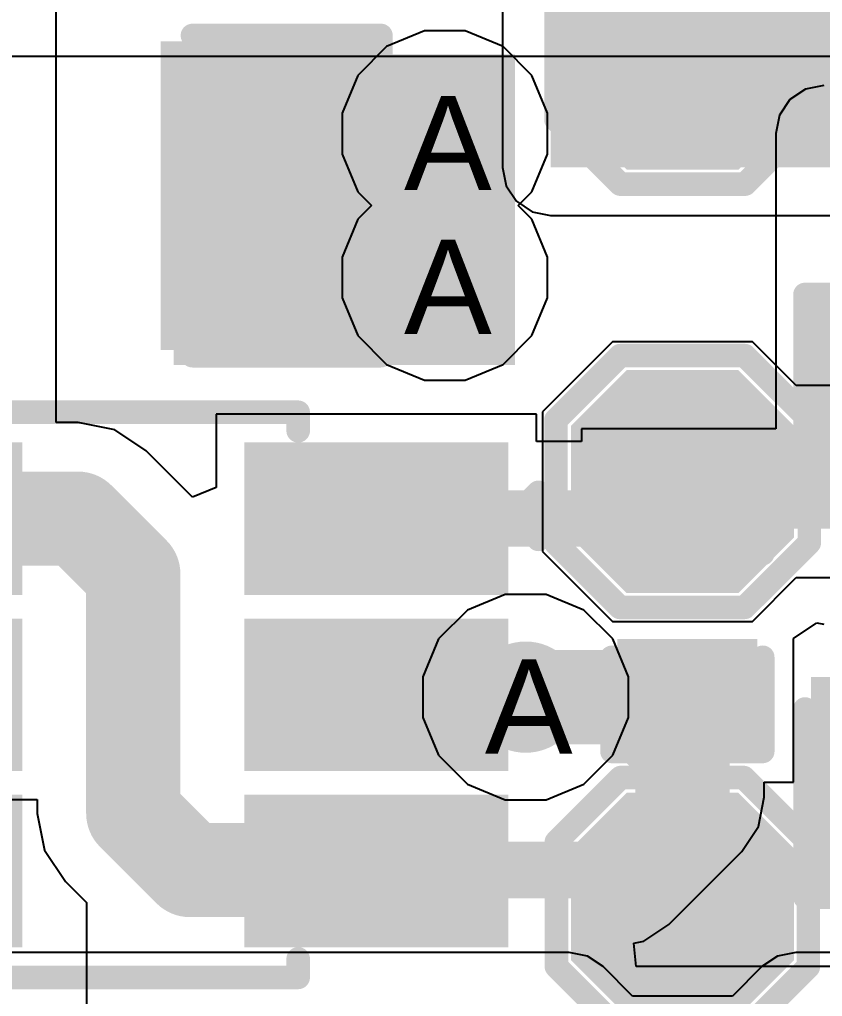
# Model space of a CAD drawing. Header units: inches. Extents: x 0 to 5271, y 0 to 5417.
# Drawn here: x 11.54 to 15.87, y 89.84 to 95.11 of the extents above; entities that cross this region are included whole.
import ezdxf

# ---------------------------------------------------------------- set-up
doc = ezdxf.new("R2010")
doc.units = ezdxf.units.IN
for name, color, linetype in [('Bottom Layer', 5, 'Continuous'), ('Bottom Overlay', 54, 'Continuous'), ('Bottom Paste', 16, 'Continuous'), ('Bottom Solder', 6, 'Continuous'), ('Drill Drawing', 1, 'Continuous'), ('L2_GND1', 16, 'Continuous'), ('L3_SIG1', 76, 'Continuous'), ('L4_PWR', 90, 'Continuous'), ('L5_GND2', 156, 'Continuous'), ('L6_SIG2', 130, 'Continuous'), ('L7_GND3', 216, 'Continuous'), ('Top Layer', 1, 'Continuous'), ('Top Overlay', 2, 'Continuous'), ('Top Paste', 8, 'Continuous'), ('Top Solder', 216, 'Continuous'), ('Via Holes', 16, 'Continuous')]:
    doc.layers.add(name, color=color, linetype=linetype)
doc.styles.add('Arial', font='', dxfattribs={"height": 0.2})
doc.styles.get('Arial').set_extended_font_data('Arial')

# ---------------------------------------------------------------- blocks, each defined once
blk = doc.blocks.new('C___0805_B_250')
at = {"layer": 'Bottom Layer'}
for points in [[(-1.52399492, 0.76200508), (-0.50799492, 0.76200508), (-0.50799492, -0.7619949199999999), (-1.52399492, -0.7619949199999999)], [(0.50800508, 0.76200508), (1.52400508, 0.76200508), (1.52400508, -0.7619949199999999), (0.50800508, -0.7619949199999999)]]:
    blk.add_hatch(color=5, dxfattribs=at).paths.add_polyline_path(points)
at = {"layer": 'Bottom Paste'}
for points in [[(-1.52399492, 0.76200508), (-0.50799492, 0.76200508), (-0.50799492, -0.7619949199999999), (-1.52399492, -0.7619949199999999)], [(0.50800508, 0.76200508), (1.52400508, 0.76200508), (1.52400508, -0.7619949199999999), (0.50800508, -0.7619949199999999)]]:
    blk.add_hatch(color=16, dxfattribs=at).paths.add_polyline_path(points)
at = {"layer": 'Bottom Solder'}
for points in [[(-1.59399478, 0.83200494), (-0.4379950599999999, 0.83200494), (-0.4379950599999999, -0.8319947799999999), (-1.59399478, -0.8319947799999999)], [(0.43800522, 0.83200494), (1.59400494, 0.83200494), (1.59400494, -0.8319947799999999), (0.43800522, -0.8319947799999999)]]:
    blk.add_hatch(color=6, dxfattribs=at).paths.add_polyline_path(points)
at = {"layer": 'Bottom Overlay'}
for points in [[(-1.62559492, 0.86360508, 0.127, 0.127, 0), (-1.62559492, -0.8635949199999998, 0.127, 0.127, 0)], [(-1.62559492, 0.86360508, 0.127, 0.127, 0), (-0.60959492, 0.86360508, 0.127, 0.127, 0)], [(0.6096050799999999, 0.86360508, 0.127, 0.127, 0), (1.62560508, 0.86360508, 0.127, 0.127, 0)], [(1.62560508, 0.86360508, 0.127, 0.127, 0), (1.62560508, -0.8635949199999998, 0.127, 0.127, 0)], [(-1.62559492, -0.8635949199999998, 0.127, 0.127, 0), (-0.60959492, -0.8635949199999998, 0.127, 0.127, 0)], [(0.6096050799999999, -0.8635949199999998, 0.127, 0.127, 0), (1.62560508, -0.8635949199999998, 0.127, 0.127, 0)]]:
    blk.add_lwpolyline(points, format="xyseb", dxfattribs=at)
for points in [[(-1.65734492, 0.86360508, 0.0635, 0.0635, 1), (-1.59384492, 0.86360508, 0.0635, 0.0635, 1)], [(-1.65734492, 0.86360508, 0.0635, 0.0635, 1), (-1.59384492, 0.86360508, 0.0635, 0.0635, 1)], [(-0.64134492, 0.86360508, 0.0635, 0.0635, 1), (-0.57784492, 0.86360508, 0.0635, 0.0635, 1)], [(0.57785508, 0.86360508, 0.0635, 0.0635, 1), (0.64135508, 0.86360508, 0.0635, 0.0635, 1)], [(1.59385508, 0.86360508, 0.0635, 0.0635, 1), (1.65735508, 0.86360508, 0.0635, 0.0635, 1)], [(1.59385508, 0.86360508, 0.0635, 0.0635, 1), (1.65735508, 0.86360508, 0.0635, 0.0635, 1)], [(-1.65734492, -0.8635949199999998, 0.0635, 0.0635, 1), (-1.59384492, -0.8635949199999998, 0.0635, 0.0635, 1)], [(-1.65734492, -0.8635949199999998, 0.0635, 0.0635, 1), (-1.59384492, -0.8635949199999998, 0.0635, 0.0635, 1)], [(-0.64134492, -0.8635949199999998, 0.0635, 0.0635, 1), (-0.57784492, -0.8635949199999998, 0.0635, 0.0635, 1)], [(0.57785508, -0.8635949199999998, 0.0635, 0.0635, 1), (0.64135508, -0.8635949199999998, 0.0635, 0.0635, 1)], [(1.59385508, -0.8635949199999998, 0.0635, 0.0635, 1), (1.65735508, -0.8635949199999998, 0.0635, 0.0635, 1)], [(1.59385508, -0.8635949199999998, 0.0635, 0.0635, 1), (1.65735508, -0.8635949199999998, 0.0635, 0.0635, 1)]]:
    blk.add_lwpolyline(points, format="xyseb", close=True, dxfattribs=at)
blk = doc.blocks.new('T____________0_5___262')
at = {"layer": 'Top Layer'}
blk.add_hatch(color=1, dxfattribs=at).paths.add_polyline_path([(0.250005215, 0.49996471), (-0.249995055, 0.49996471), (-0.49999519, 0.249964575), (-0.49999519, -0.250035695), (-0.249995055, -0.50003583), (0.250005215, -0.50003583), (0.50000535, -0.250035695), (0.50000535, 0.249964575)])
at = {"layer": 'Top Paste'}
blk.add_hatch(color=8, dxfattribs=at).paths.add_polyline_path([(0.250005215, 0.49996471), (-0.249995055, 0.49996471), (-0.49999519, 0.249964575), (-0.49999519, -0.250035695), (-0.249995055, -0.50003583), (0.250005215, -0.50003583), (0.50000535, -0.250035695), (0.50000535, 0.249964575)])
at = {"layer": 'Top Solder'}
blk.add_hatch(color=216, dxfattribs=at).paths.add_polyline_path([(0.300805215, 0.60156471), (-0.300795055, 0.60156471), (-0.60159519, 0.300764575), (-0.60159519, -0.300835695), (-0.300795055, -0.60163583), (0.300805215, -0.60163583), (0.60160535, -0.300835695), (0.60160535, 0.300764575)])
at = {"layer": 'Top Overlay'}
for points in [[(-0.33552892, 0.67946524, 0.127, 0.127, 0), (-0.68188332, 0.33316164, 0.127, 0.127, 0)], [(-0.33552892, 0.67946524, 0.127, 0.127, 0), (0.33650428, 0.67946524, 0.127, 0.127, 0)], [(0.33650428, 0.67946524, 0.127, 0.127, 0), (0.68362068, 0.33234884, 0.127, 0.127, 0)], [(-0.68188332, 0.33316164, 0.127, 0.127, 0), (-0.68188332, -0.3341471599999999, 0.127, 0.127, 0)], [(0.68362068, 0.33234884, 0.127, 0.127, 0), (0.68362068, -0.32982916, 0.127, 0.127, 0)], [(-0.68188332, -0.3341471599999999, 0.127, 0.127, 0), (-0.33740852, -0.67862196, 0.127, 0.127, 0)], [(0.68362068, -0.32982916, 0.127, 0.127, 0), (0.33487868, -0.67862196, 0.127, 0.127, 0)], [(-0.33740852, -0.67862196, 0.127, 0.127, 0), (0.33487868, -0.67862196, 0.127, 0.127, 0)]]:
    blk.add_lwpolyline(points, format="xyseb", dxfattribs=at)
for points in [[(-0.36727892, 0.67946524, 0.0635, 0.0635, 1), (-0.30377892, 0.67946524, 0.0635, 0.0635, 1)], [(-0.36727892, 0.67946524, 0.0635, 0.0635, 1), (-0.30377892, 0.67946524, 0.0635, 0.0635, 1)], [(0.30475428, 0.67946524, 0.0635, 0.0635, 1), (0.3682542799999999, 0.67946524, 0.0635, 0.0635, 1)], [(0.30475428, 0.67946524, 0.0635, 0.0635, 1), (0.3682542799999999, 0.67946524, 0.0635, 0.0635, 1)], [(-0.71363332, 0.33316164, 0.0635, 0.0635, 1), (-0.6501333199999999, 0.33316164, 0.0635, 0.0635, 1)], [(-0.71363332, 0.33316164, 0.0635, 0.0635, 1), (-0.6501333199999999, 0.33316164, 0.0635, 0.0635, 1)], [(0.65187068, 0.33234884, 0.0635, 0.0635, 1), (0.7153706799999999, 0.33234884, 0.0635, 0.0635, 1)], [(0.65187068, 0.33234884, 0.0635, 0.0635, 1), (0.7153706799999999, 0.33234884, 0.0635, 0.0635, 1)], [(-0.71363332, -0.3341471599999999, 0.0635, 0.0635, 1), (-0.6501333199999999, -0.3341471599999999, 0.0635, 0.0635, 1)], [(-0.71363332, -0.3341471599999999, 0.0635, 0.0635, 1), (-0.6501333199999999, -0.3341471599999999, 0.0635, 0.0635, 1)], [(0.65187068, -0.32982916, 0.0635, 0.0635, 1), (0.7153706799999999, -0.32982916, 0.0635, 0.0635, 1)], [(0.65187068, -0.32982916, 0.0635, 0.0635, 1), (0.7153706799999999, -0.32982916, 0.0635, 0.0635, 1)], [(-0.36915852, -0.67862196, 0.0635, 0.0635, 1), (-0.30565852, -0.67862196, 0.0635, 0.0635, 1)], [(-0.36915852, -0.67862196, 0.0635, 0.0635, 1), (-0.30565852, -0.67862196, 0.0635, 0.0635, 1)], [(0.30312868, -0.67862196, 0.0635, 0.0635, 1), (0.36662868, -0.67862196, 0.0635, 0.0635, 1)], [(0.30312868, -0.67862196, 0.0635, 0.0635, 1), (0.36662868, -0.67862196, 0.0635, 0.0635, 1)]]:
    blk.add_lwpolyline(points, format="xyseb", close=True, dxfattribs=at)
blk = doc.blocks.new('T____________0_5___263')
at = {"layer": 'Top Layer'}
blk.add_hatch(color=1, dxfattribs=at).paths.add_polyline_path([(0.249995055, 0.50004091), (-0.250005215, 0.50004091), (-0.50000535, 0.250040775), (-0.50000535, -0.249959495), (-0.250005215, -0.49995963), (0.249995055, -0.49995963), (0.49999519, -0.249959495), (0.49999519, 0.250040775)])
at = {"layer": 'Top Paste'}
blk.add_hatch(color=8, dxfattribs=at).paths.add_polyline_path([(0.249995055, 0.50004091), (-0.250005215, 0.50004091), (-0.50000535, 0.250040775), (-0.50000535, -0.249959495), (-0.250005215, -0.49995963), (0.249995055, -0.49995963), (0.49999519, -0.249959495), (0.49999519, 0.250040775)])
at = {"layer": 'Top Solder'}
blk.add_hatch(color=216, dxfattribs=at).paths.add_polyline_path([(0.300795055, 0.60164091), (-0.300805215, 0.60164091), (-0.60160535, 0.300840775), (-0.60160535, -0.300759495), (-0.300805215, -0.60155963), (0.300795055, -0.60155963), (0.60159519, -0.300759495), (0.60159519, 0.300840775)])
at = {"layer": 'Top Overlay'}
for points in [[(-0.6818426799999999, 0.33323784, 0.127, 0.127, 0), (-0.33548828, 0.6795414399999999, 0.127, 0.127, 0)], [(-0.33548828, 0.6795414399999999, 0.127, 0.127, 0), (0.33649412, 0.6795414399999999, 0.127, 0.127, 0)], [(0.33649412, 0.6795414399999999, 0.127, 0.127, 0), (0.68366132, 0.3324250399999999, 0.127, 0.127, 0)], [(-0.6818426799999999, -0.33407096, 0.127, 0.127, 0), (-0.6818426799999999, 0.33323784, 0.127, 0.127, 0)], [(0.68366132, -0.32980376, 0.127, 0.127, 0), (0.68366132, 0.3324250399999999, 0.127, 0.127, 0)], [(-0.6818426799999999, -0.33407096, 0.127, 0.127, 0), (-0.33736788, -0.67854576, 0.127, 0.127, 0)], [(0.33486852, -0.67854576, 0.127, 0.127, 0), (0.68366132, -0.32980376, 0.127, 0.127, 0)], [(-0.33736788, -0.67854576, 0.127, 0.127, 0), (0.33486852, -0.67854576, 0.127, 0.127, 0)]]:
    blk.add_lwpolyline(points, format="xyseb", dxfattribs=at)
for points in [[(-0.36723828, 0.6795414399999999, 0.0635, 0.0635, 1), (-0.30373828, 0.6795414399999999, 0.0635, 0.0635, 1)], [(-0.36723828, 0.6795414399999999, 0.0635, 0.0635, 1), (-0.30373828, 0.6795414399999999, 0.0635, 0.0635, 1)], [(0.30474412, 0.6795414399999999, 0.0635, 0.0635, 1), (0.36824412, 0.6795414399999999, 0.0635, 0.0635, 1)], [(0.30474412, 0.6795414399999999, 0.0635, 0.0635, 1), (0.36824412, 0.6795414399999999, 0.0635, 0.0635, 1)], [(-0.71359268, 0.33323784, 0.0635, 0.0635, 1), (-0.65009268, 0.33323784, 0.0635, 0.0635, 1)], [(-0.71359268, 0.33323784, 0.0635, 0.0635, 1), (-0.65009268, 0.33323784, 0.0635, 0.0635, 1)], [(0.65191132, 0.3324250399999999, 0.0635, 0.0635, 1), (0.71541132, 0.3324250399999999, 0.0635, 0.0635, 1)], [(0.65191132, 0.3324250399999999, 0.0635, 0.0635, 1), (0.71541132, 0.3324250399999999, 0.0635, 0.0635, 1)], [(-0.71359268, -0.33407096, 0.0635, 0.0635, 1), (-0.65009268, -0.33407096, 0.0635, 0.0635, 1)], [(-0.71359268, -0.33407096, 0.0635, 0.0635, 1), (-0.65009268, -0.33407096, 0.0635, 0.0635, 1)], [(0.65191132, -0.32980376, 0.0635, 0.0635, 1), (0.71541132, -0.32980376, 0.0635, 0.0635, 1)], [(0.65191132, -0.32980376, 0.0635, 0.0635, 1), (0.71541132, -0.32980376, 0.0635, 0.0635, 1)], [(-0.36911788, -0.67854576, 0.0635, 0.0635, 1), (-0.30561788, -0.67854576, 0.0635, 0.0635, 1)], [(-0.36911788, -0.67854576, 0.0635, 0.0635, 1), (-0.30561788, -0.67854576, 0.0635, 0.0635, 1)], [(0.3031185199999999, -0.67854576, 0.0635, 0.0635, 1), (0.36661852, -0.67854576, 0.0635, 0.0635, 1)], [(0.3031185199999999, -0.67854576, 0.0635, 0.0635, 1), (0.36661852, -0.67854576, 0.0635, 0.0635, 1)]]:
    blk.add_lwpolyline(points, format="xyseb", close=True, dxfattribs=at)
blk = doc.blocks.new('SOT_23_6_B_269')
at = {"layer": 'Bottom Layer'}
for points in [[(-1.91999997, 1.2599924), (-0.69999987, 1.2599924), (-0.69999987, 0.6399936399999999), (-1.91999997, 0.6399936399999999)], [(0.70001003, 1.2599924), (1.92001013, 1.2599924), (1.92001013, 0.6399936399999999), (0.70001003, 0.6399936399999999)], [(-1.91999997, 0.3099816), (-0.69999987, 0.3099816), (-0.69999987, -0.31001716), (-1.91999997, -0.31001716)], [(0.70001003, 0.3099816), (1.92001013, 0.3099816), (1.92001013, -0.31001716), (0.70001003, -0.31001716)], [(-1.91999997, -0.6400292), (-0.69999987, -0.6400292), (-0.69999987, -1.26002796), (-1.91999997, -1.26002796)], [(0.70001003, -0.6400292), (1.92001013, -0.6400292), (1.92001013, -1.26002796), (0.70001003, -1.26002796)]]:
    blk.add_hatch(color=5, dxfattribs=at).paths.add_polyline_path(points)
at = {"layer": 'Bottom Paste'}
for points in [[(-1.91999997, 1.2599924), (-0.69999987, 1.2599924), (-0.69999987, 0.6399936399999999), (-1.91999997, 0.6399936399999999)], [(0.70001003, 1.2599924), (1.92001013, 1.2599924), (1.92001013, 0.6399936399999999), (0.70001003, 0.6399936399999999)], [(-1.91999997, 0.3099816), (-0.69999987, 0.3099816), (-0.69999987, -0.31001716), (-1.91999997, -0.31001716)], [(0.70001003, 0.3099816), (1.92001013, 0.3099816), (1.92001013, -0.31001716), (0.70001003, -0.31001716)], [(-1.91999997, -0.6400292), (-0.69999987, -0.6400292), (-0.69999987, -1.26002796), (-1.91999997, -1.26002796)], [(0.70001003, -0.6400292), (1.92001013, -0.6400292), (1.92001013, -1.26002796), (0.70001003, -1.26002796)]]:
    blk.add_hatch(color=16, dxfattribs=at).paths.add_polyline_path(points)
at = {"layer": 'Bottom Solder'}
for points in [[(-2.02159997, 1.3615924), (-0.5983998700000001, 1.3615924), (-0.5983998700000001, 0.53839364), (-2.02159997, 0.53839364)], [(0.5984100299999999, 1.3615924), (2.02161013, 1.3615924), (2.02161013, 0.53839364), (0.5984100299999999, 0.53839364)], [(-2.02159997, 0.4115816), (-0.5983998700000001, 0.4115816), (-0.5983998700000001, -0.4116171599999999), (-2.02159997, -0.4116171599999999)], [(0.5984100299999999, 0.4115816), (2.02161013, 0.4115816), (2.02161013, -0.4116171599999999), (0.5984100299999999, -0.4116171599999999)], [(-2.02159997, -0.5384292), (-0.5983998700000001, -0.5384292), (-0.5983998700000001, -1.36162796), (-2.02159997, -1.36162796)], [(0.5984100299999999, -0.5384292), (2.02161013, -0.5384292), (2.02161013, -1.36162796), (0.5984100299999999, -1.36162796)]]:
    blk.add_hatch(color=6, dxfattribs=at).paths.add_polyline_path(points)
at = {"layer": 'Bottom Overlay'}
for points in [[(0.86357968, 1.52398222, 0.127, 0.127, 0), (-0.8890203199999999, 1.52398222, 0.127, 0.127, 0)], [(-0.8890203199999999, 1.52398222, 0.127, 0.127, 0), (-0.8890203199999999, 1.42400782, 0.127, 0.127, 0)], [(0.86357968, 1.52398222, 0.127, 0.127, 0), (0.86357968, 1.42400782, 0.127, 0.127, 0)], [(-2.05742032, -0.9652177799999999, 0.127, 0.127, 0), (-2.18442032, -0.83821778, 0.127, 0.127, 0)], [(-2.18442032, -0.83821778, 0.127, 0.127, 0), (-2.18442032, -1.09221778, 0.127, 0.127, 0)], [(-2.05742032, -0.9652177799999999, 0.127, 0.127, 0), (-2.18442032, -1.09221778, 0.127, 0.127, 0)], [(-0.8890203199999999, -1.42399258, 0.127, 0.127, 0), (-0.8890203199999999, -1.52401778, 0.127, 0.127, 0)], [(0.86357968, -1.42399258, 0.127, 0.127, 0), (0.86357968, -1.52401778, 0.127, 0.127, 0)], [(0.86357968, -1.52401778, 0.127, 0.127, 0), (-0.8890203199999999, -1.52401778, 0.127, 0.127, 0)]]:
    blk.add_lwpolyline(points, format="xyseb", dxfattribs=at)
for points in [[(-0.9207703199999999, 1.52398222, 0.0635, 0.0635, 1), (-0.8572703199999999, 1.52398222, 0.0635, 0.0635, 1)], [(-0.9207703199999999, 1.52398222, 0.0635, 0.0635, 1), (-0.8572703199999999, 1.52398222, 0.0635, 0.0635, 1)], [(0.8318296799999999, 1.52398222, 0.0635, 0.0635, 1), (0.89532968, 1.52398222, 0.0635, 0.0635, 1)], [(0.8318296799999999, 1.52398222, 0.0635, 0.0635, 1), (0.89532968, 1.52398222, 0.0635, 0.0635, 1)], [(-0.9207703199999999, 1.42400782, 0.0635, 0.0635, 1), (-0.8572703199999999, 1.42400782, 0.0635, 0.0635, 1)], [(0.8318296799999999, 1.42400782, 0.0635, 0.0635, 1), (0.89532968, 1.42400782, 0.0635, 0.0635, 1)], [(-2.21617032, -0.83821778, 0.0635, 0.0635, 1), (-2.15267032, -0.83821778, 0.0635, 0.0635, 1)], [(-2.21617032, -0.83821778, 0.0635, 0.0635, 1), (-2.15267032, -0.83821778, 0.0635, 0.0635, 1)], [(-2.08917032, -0.9652177799999999, 0.0635, 0.0635, 1), (-2.02567032, -0.9652177799999999, 0.0635, 0.0635, 1)], [(-2.08917032, -0.9652177799999999, 0.0635, 0.0635, 1), (-2.02567032, -0.9652177799999999, 0.0635, 0.0635, 1)], [(-2.21617032, -1.09221778, 0.0635, 0.0635, 1), (-2.15267032, -1.09221778, 0.0635, 0.0635, 1)], [(-2.21617032, -1.09221778, 0.0635, 0.0635, 1), (-2.15267032, -1.09221778, 0.0635, 0.0635, 1)], [(-0.9207703199999999, -1.42399258, 0.0635, 0.0635, 1), (-0.8572703199999999, -1.42399258, 0.0635, 0.0635, 1)], [(0.8318296799999999, -1.42399258, 0.0635, 0.0635, 1), (0.89532968, -1.42399258, 0.0635, 0.0635, 1)], [(-0.9207703199999999, -1.52401778, 0.0635, 0.0635, 1), (-0.8572703199999999, -1.52401778, 0.0635, 0.0635, 1)], [(-0.9207703199999999, -1.52401778, 0.0635, 0.0635, 1), (-0.8572703199999999, -1.52401778, 0.0635, 0.0635, 1)], [(0.8318296799999999, -1.52401778, 0.0635, 0.0635, 1), (0.89532968, -1.52401778, 0.0635, 0.0635, 1)], [(0.8318296799999999, -1.52401778, 0.0635, 0.0635, 1), (0.89532968, -1.52401778, 0.0635, 0.0635, 1)]]:
    blk.add_lwpolyline(points, format="xyseb", close=True, dxfattribs=at)
blk = doc.blocks.new('CAP_0805_B_317')
at = {"layer": 'Bottom Layer'}
for points in [[(-1.52399492, 0.7620457199999999), (-0.50799492, 0.7620457199999999), (-0.50799492, -0.76195428), (-1.52399492, -0.76195428)], [(0.50800508, 0.7620457199999999), (1.52400508, 0.7620457199999999), (1.52400508, -0.76195428), (0.50800508, -0.76195428)]]:
    blk.add_hatch(color=5, dxfattribs=at).paths.add_polyline_path(points)
at = {"layer": 'Bottom Paste'}
for points in [[(-1.52399492, 0.7620457199999999), (-0.50799492, 0.7620457199999999), (-0.50799492, -0.76195428), (-1.52399492, -0.76195428)], [(0.50800508, 0.7620457199999999), (1.52400508, 0.7620457199999999), (1.52400508, -0.76195428), (0.50800508, -0.76195428)]]:
    blk.add_hatch(color=16, dxfattribs=at).paths.add_polyline_path(points)
at = {"layer": 'Bottom Solder'}
for points in [[(-1.59399478, 0.83204558), (-0.4379950599999999, 0.83204558), (-0.4379950599999999, -0.83195414), (-1.59399478, -0.83195414)], [(0.43800522, 0.83204558), (1.59400494, 0.83204558), (1.59400494, -0.83195414), (0.43800522, -0.83195414)]]:
    blk.add_hatch(color=6, dxfattribs=at).paths.add_polyline_path(points)
at = {"layer": 'Bottom Overlay'}
for points in [[(-1.62559492, 0.86364572, 0.127, 0.127, 0), (-1.62559492, -0.8635542799999999, 0.127, 0.127, 0)], [(-0.60959492, 0.86364572, 0.127, 0.127, 0), (-1.62559492, 0.86364572, 0.127, 0.127, 0)], [(1.62560508, 0.86364572, 0.127, 0.127, 0), (0.6096050799999999, 0.86364572, 0.127, 0.127, 0)], [(1.62560508, 0.86364572, 0.127, 0.127, 0), (1.62560508, -0.8635542799999999, 0.127, 0.127, 0)], [(-0.60959492, -0.8635542799999999, 0.127, 0.127, 0), (-1.62559492, -0.8635542799999999, 0.127, 0.127, 0)], [(1.62560508, -0.8635542799999999, 0.127, 0.127, 0), (0.6096050799999999, -0.8635542799999999, 0.127, 0.127, 0)]]:
    blk.add_lwpolyline(points, format="xyseb", dxfattribs=at)
for points in [[(-1.65734492, 0.86364572, 0.0635, 0.0635, 1), (-1.59384492, 0.86364572, 0.0635, 0.0635, 1)], [(-1.65734492, 0.86364572, 0.0635, 0.0635, 1), (-1.59384492, 0.86364572, 0.0635, 0.0635, 1)], [(-0.64134492, 0.86364572, 0.0635, 0.0635, 1), (-0.57784492, 0.86364572, 0.0635, 0.0635, 1)], [(0.57785508, 0.86364572, 0.0635, 0.0635, 1), (0.64135508, 0.86364572, 0.0635, 0.0635, 1)], [(1.59385508, 0.86364572, 0.0635, 0.0635, 1), (1.65735508, 0.86364572, 0.0635, 0.0635, 1)], [(1.59385508, 0.86364572, 0.0635, 0.0635, 1), (1.65735508, 0.86364572, 0.0635, 0.0635, 1)], [(-1.65734492, -0.8635542799999999, 0.0635, 0.0635, 1), (-1.59384492, -0.8635542799999999, 0.0635, 0.0635, 1)], [(-1.65734492, -0.8635542799999999, 0.0635, 0.0635, 1), (-1.59384492, -0.8635542799999999, 0.0635, 0.0635, 1)], [(-0.64134492, -0.8635542799999999, 0.0635, 0.0635, 1), (-0.57784492, -0.8635542799999999, 0.0635, 0.0635, 1)], [(0.57785508, -0.8635542799999999, 0.0635, 0.0635, 1), (0.64135508, -0.8635542799999999, 0.0635, 0.0635, 1)], [(1.59385508, -0.8635542799999999, 0.0635, 0.0635, 1), (1.65735508, -0.8635542799999999, 0.0635, 0.0635, 1)], [(1.59385508, -0.8635542799999999, 0.0635, 0.0635, 1), (1.65735508, -0.8635542799999999, 0.0635, 0.0635, 1)]]:
    blk.add_lwpolyline(points, format="xyseb", close=True, dxfattribs=at)
blk = doc.blocks.new('C___0402_B_318')
at = {"layer": 'Bottom Layer'}
for points in [[(-0.24132794, 0.3174746), (-0.2413279399999999, -0.3175254), (-0.69852794, -0.3175254), (-0.69852794, 0.3174746)], [(0.69847206, 0.3174746), (0.69847206, -0.3175254), (0.24127206, -0.3175254), (0.24127206, 0.3174746)]]:
    blk.add_hatch(color=5, dxfattribs=at).paths.add_polyline_path(points)
at = {"layer": 'Bottom Paste'}
for points in [[(-0.24132794, 0.3174746), (-0.2413279399999999, -0.3175254), (-0.69852794, -0.3175254), (-0.69852794, 0.3174746)], [(0.69847206, 0.3174746), (0.69847206, -0.3175254), (0.24127206, -0.3175254), (0.24127206, 0.3174746)]]:
    blk.add_hatch(color=16, dxfattribs=at).paths.add_polyline_path(points)
at = {"layer": 'Bottom Solder'}
for points in [[(-0.18132806, 0.3774744799999999), (-0.18132806, -0.37752528), (-0.75852782, -0.37752528), (-0.75852782, 0.3774744799999999)], [(0.75847194, 0.3774744799999999), (0.75847194, -0.37752528), (0.18127218, -0.37752528), (0.1812721799999999, 0.3774744799999999)]]:
    blk.add_hatch(color=6, dxfattribs=at).paths.add_polyline_path(points)
at = {"layer": 'Bottom Overlay'}
for points in [[(-0.27942794, 0.4063746, 0.127, 0.127, 0), (-0.7874279399999999, 0.4063746, 0.127, 0.127, 0)], [(-0.7874279399999999, -0.4064254, 0.127, 0.127, 0), (-0.7874279399999999, 0.4063746, 0.127, 0.127, 0)], [(0.7873720599999999, 0.4063746, 0.127, 0.127, 0), (0.27937206, 0.4063746, 0.127, 0.127, 0)], [(0.7873720599999999, -0.4064254, 0.127, 0.127, 0), (0.7873720599999999, 0.4063746, 0.127, 0.127, 0)], [(-0.27942794, -0.4064254, 0.127, 0.127, 0), (-0.7874279399999999, -0.4064254, 0.127, 0.127, 0)], [(0.7873720599999999, -0.4064254, 0.127, 0.127, 0), (0.27937206, -0.4064254, 0.127, 0.127, 0)]]:
    blk.add_lwpolyline(points, format="xyseb", dxfattribs=at)
for points in [[(-0.8191779399999999, 0.4063746, 0.0635, 0.0635, 1), (-0.7556779399999999, 0.4063746, 0.0635, 0.0635, 1)], [(-0.8191779399999999, 0.4063746, 0.0635, 0.0635, 1), (-0.7556779399999999, 0.4063746, 0.0635, 0.0635, 1)], [(-0.31117794, 0.4063746, 0.0635, 0.0635, 1), (-0.24767794, 0.4063746, 0.0635, 0.0635, 1)], [(0.24762206, 0.4063746, 0.0635, 0.0635, 1), (0.31112206, 0.4063746, 0.0635, 0.0635, 1)], [(0.75562206, 0.4063746, 0.0635, 0.0635, 1), (0.8191220599999999, 0.4063746, 0.0635, 0.0635, 1)], [(0.75562206, 0.4063746, 0.0635, 0.0635, 1), (0.8191220599999999, 0.4063746, 0.0635, 0.0635, 1)], [(-0.8191779399999999, -0.4064254, 0.0635, 0.0635, 1), (-0.7556779399999999, -0.4064254, 0.0635, 0.0635, 1)], [(-0.8191779399999999, -0.4064254, 0.0635, 0.0635, 1), (-0.7556779399999999, -0.4064254, 0.0635, 0.0635, 1)], [(-0.31117794, -0.4064254, 0.0635, 0.0635, 1), (-0.24767794, -0.4064254, 0.0635, 0.0635, 1)], [(0.24762206, -0.4064254, 0.0635, 0.0635, 1), (0.31112206, -0.4064254, 0.0635, 0.0635, 1)], [(0.75562206, -0.4064254, 0.0635, 0.0635, 1), (0.8191220599999999, -0.4064254, 0.0635, 0.0635, 1)], [(0.75562206, -0.4064254, 0.0635, 0.0635, 1), (0.8191220599999999, -0.4064254, 0.0635, 0.0635, 1)]]:
    blk.add_lwpolyline(points, format="xyseb", close=True, dxfattribs=at)
blk = doc.blocks.new('T____________0_5___409')
at = {"layer": 'Top Layer'}
blk.add_hatch(color=1, dxfattribs=at).paths.add_polyline_path([(0.249964575, 0.4999570899999999), (-0.250035695, 0.4999570899999999), (-0.50003583, 0.249956955), (-0.50003583, -0.250043315), (-0.250035695, -0.50004345), (0.249964575, -0.50004345), (0.49996471, -0.250043315), (0.49996471, 0.249956955)])
at = {"layer": 'Top Paste'}
blk.add_hatch(color=8, dxfattribs=at).paths.add_polyline_path([(0.249964575, 0.4999570899999999), (-0.250035695, 0.4999570899999999), (-0.50003583, 0.249956955), (-0.50003583, -0.250043315), (-0.250035695, -0.50004345), (0.249964575, -0.50004345), (0.49996471, -0.250043315), (0.49996471, 0.249956955)])
at = {"layer": 'Top Solder'}
blk.add_hatch(color=216, dxfattribs=at).paths.add_polyline_path([(0.300764575, 0.6015570899999999), (-0.300835695, 0.6015570899999999), (-0.60163583, 0.3007569549999999), (-0.60163583, -0.300843315), (-0.300835695, -0.60164345), (0.300764575, -0.60164345), (0.60156471, -0.300843315), (0.60156471, 0.3007569549999999)])
at = {"layer": 'Top Overlay'}
for points in [[(-0.33551876, 0.67945762, 0.127, 0.127, 0), (-0.6818731599999999, 0.3331540199999999, 0.127, 0.127, 0)], [(0.33646364, 0.67945762, 0.127, 0.127, 0), (-0.33551876, 0.67945762, 0.127, 0.127, 0)], [(0.68363084, 0.33234122, 0.127, 0.127, 0), (0.33646364, 0.67945762, 0.127, 0.127, 0)], [(-0.6818731599999999, 0.3331540199999999, 0.127, 0.127, 0), (-0.6818731599999999, -0.33415478, 0.127, 0.127, 0)], [(0.68363084, 0.33234122, 0.127, 0.127, 0), (0.68363084, -0.3298367799999999, 0.127, 0.127, 0)], [(-0.33739836, -0.67862958, 0.127, 0.127, 0), (-0.6818731599999999, -0.33415478, 0.127, 0.127, 0)], [(0.68363084, -0.3298367799999999, 0.127, 0.127, 0), (0.3348380399999999, -0.67862958, 0.127, 0.127, 0)], [(0.3348380399999999, -0.67862958, 0.127, 0.127, 0), (-0.33739836, -0.67862958, 0.127, 0.127, 0)]]:
    blk.add_lwpolyline(points, format="xyseb", dxfattribs=at)
for points in [[(-0.36726876, 0.67945762, 0.0635, 0.0635, 1), (-0.30376876, 0.67945762, 0.0635, 0.0635, 1)], [(-0.36726876, 0.67945762, 0.0635, 0.0635, 1), (-0.30376876, 0.67945762, 0.0635, 0.0635, 1)], [(0.30471364, 0.67945762, 0.0635, 0.0635, 1), (0.36821364, 0.67945762, 0.0635, 0.0635, 1)], [(0.30471364, 0.67945762, 0.0635, 0.0635, 1), (0.36821364, 0.67945762, 0.0635, 0.0635, 1)], [(-0.7136231599999999, 0.3331540199999999, 0.0635, 0.0635, 1), (-0.65012316, 0.3331540199999999, 0.0635, 0.0635, 1)], [(-0.7136231599999999, 0.3331540199999999, 0.0635, 0.0635, 1), (-0.65012316, 0.3331540199999999, 0.0635, 0.0635, 1)], [(0.6518808399999999, 0.33234122, 0.0635, 0.0635, 1), (0.71538084, 0.33234122, 0.0635, 0.0635, 1)], [(0.6518808399999999, 0.33234122, 0.0635, 0.0635, 1), (0.71538084, 0.33234122, 0.0635, 0.0635, 1)], [(-0.7136231599999999, -0.33415478, 0.0635, 0.0635, 1), (-0.65012316, -0.33415478, 0.0635, 0.0635, 1)], [(-0.7136231599999999, -0.33415478, 0.0635, 0.0635, 1), (-0.65012316, -0.33415478, 0.0635, 0.0635, 1)], [(0.6518808399999999, -0.3298367799999999, 0.0635, 0.0635, 1), (0.71538084, -0.3298367799999999, 0.0635, 0.0635, 1)], [(0.6518808399999999, -0.3298367799999999, 0.0635, 0.0635, 1), (0.71538084, -0.3298367799999999, 0.0635, 0.0635, 1)], [(-0.36914836, -0.67862958, 0.0635, 0.0635, 1), (-0.30564836, -0.67862958, 0.0635, 0.0635, 1)], [(-0.36914836, -0.67862958, 0.0635, 0.0635, 1), (-0.30564836, -0.67862958, 0.0635, 0.0635, 1)], [(0.30308804, -0.67862958, 0.0635, 0.0635, 1), (0.36658804, -0.67862958, 0.0635, 0.0635, 1)], [(0.30308804, -0.67862958, 0.0635, 0.0635, 1), (0.36658804, -0.67862958, 0.0635, 0.0635, 1)]]:
    blk.add_lwpolyline(points, format="xyseb", close=True, dxfattribs=at)

msp = doc.modelspace()

# ---------------------------------------------------------------- hatches: boundary and pattern name
at = {"layer": 'Bottom Layer'}
msp.add_hatch(color=5, dxfattribs=at).paths.add_polyline_path([(12.36979492, 93.24340507999999), (14.20982172, 93.24340507999999), (14.20982172, 94.91975427999999), (12.36979492, 94.91975427999999)])
h = msp.add_hatch(color=5, dxfattribs=at)
edge = h.paths.add_edge_path()
edge.add_arc((13.83186972, 94.49227228), 0.2999994, 0, 360)
h = msp.add_hatch(color=5, dxfattribs=at)
edge = h.paths.add_edge_path()
edge.add_arc((13.83186972, 93.71625148), 0.2999994, 0, 360)
h = msp.add_hatch(color=5, dxfattribs=at)
edge = h.paths.add_edge_path()
edge.add_arc((14.26775912, 91.45295908), 0.2999994, 0, 360)
at = {"layer": 'L2_GND1'}
h = msp.add_hatch(color=16, dxfattribs=at)
edge = h.paths.add_edge_path()
edge.add_arc((13.83186972, 94.49227228), 0.2999994, 0, 360)
h = msp.add_hatch(color=16, dxfattribs=at)
edge = h.paths.add_edge_path()
edge.add_arc((13.83186972, 93.71625148), 0.2999994, 0, 360)
h = msp.add_hatch(color=16, dxfattribs=at)
edge = h.paths.add_edge_path()
edge.add_arc((14.26775912, 91.45295908), 0.2999994, 0, 360)
at = {"layer": 'L3_SIG1'}
h = msp.add_hatch(color=76, dxfattribs=at)
edge = h.paths.add_edge_path()
edge.add_arc((13.83186972, 94.49227228), 0.2999994, 0, 360)
h = msp.add_hatch(color=76, dxfattribs=at)
edge = h.paths.add_edge_path()
edge.add_arc((13.83186972, 93.71625148), 0.2999994, 0, 360)
h = msp.add_hatch(color=76, dxfattribs=at)
edge = h.paths.add_edge_path()
edge.add_arc((14.26775912, 91.45295908), 0.2999994, 0, 360)
at = {"layer": 'L4_PWR'}
h = msp.add_hatch(color=90, dxfattribs=at)
edge = h.paths.add_edge_path()
edge.add_arc((13.83186972, 94.49227228), 0.2999994, 0, 360)
h = msp.add_hatch(color=90, dxfattribs=at)
edge = h.paths.add_edge_path()
edge.add_arc((13.83186972, 93.71625148), 0.2999994, 0, 360)
h = msp.add_hatch(color=90, dxfattribs=at)
edge = h.paths.add_edge_path()
edge.add_arc((14.26775912, 91.45295908), 0.2999994, 0, 360)
at = {"layer": 'L5_GND2'}
h = msp.add_hatch(color=156, dxfattribs=at)
edge = h.paths.add_edge_path()
edge.add_arc((13.83186972, 94.49227228), 0.2999994, 0, 360)
h = msp.add_hatch(color=156, dxfattribs=at)
edge = h.paths.add_edge_path()
edge.add_arc((13.83186972, 93.71625148), 0.2999994, 0, 360)
h = msp.add_hatch(color=156, dxfattribs=at)
edge = h.paths.add_edge_path()
edge.add_arc((14.26775912, 91.45295908), 0.2999994, 0, 360)
at = {"layer": 'L6_SIG2'}
h = msp.add_hatch(color=130, dxfattribs=at)
edge = h.paths.add_edge_path()
edge.add_arc((13.83186972, 94.49227228), 0.2999994, 0, 360)
h = msp.add_hatch(color=130, dxfattribs=at)
edge = h.paths.add_edge_path()
edge.add_arc((13.83186972, 93.71625148), 0.2999994, 0, 360)
h = msp.add_hatch(color=130, dxfattribs=at)
edge = h.paths.add_edge_path()
edge.add_arc((14.26775912, 91.45295908), 0.2999994, 0, 360)
at = {"layer": 'L7_GND3'}
h = msp.add_hatch(color=216, dxfattribs=at)
edge = h.paths.add_edge_path()
edge.add_arc((13.83186972, 94.49227228), 0.2999994, 0, 360)
h = msp.add_hatch(color=216, dxfattribs=at)
edge = h.paths.add_edge_path()
edge.add_arc((13.83186972, 93.71625148), 0.2999994, 0, 360)
h = msp.add_hatch(color=216, dxfattribs=at)
edge = h.paths.add_edge_path()
edge.add_arc((14.26775912, 91.45295908), 0.2999994, 0, 360)
at = {"layer": 'Top Layer'}
msp.add_hatch(color=1, dxfattribs=at).paths.add_polyline_path([(14.40179492, 94.31020508), (17.42596972, 94.31020508), (17.42596972, 101.8032), (14.40179492, 101.8032)])
h = msp.add_hatch(color=1, dxfattribs=at)
edge = h.paths.add_edge_path()
edge.add_arc((13.83186972, 94.49227228), 0.2999994, 0, 360)
h = msp.add_hatch(color=1, dxfattribs=at)
edge = h.paths.add_edge_path()
edge.add_arc((13.83186972, 93.71625148), 0.2999994, 0, 360)
h = msp.add_hatch(color=1, dxfattribs=at)
edge = h.paths.add_edge_path()
edge.add_arc((14.26775912, 91.45295908), 0.2999994, 0, 360)
at = {"layer": 'Via Holes'}
h = msp.add_hatch(color=7, dxfattribs=at)
edge = h.paths.add_edge_path()
edge.add_arc((13.83186972, 94.49227228), 0.1499997, 0, 360)
h = msp.add_hatch(color=7, dxfattribs=at)
edge = h.paths.add_edge_path()
edge.add_arc((13.83186972, 93.71625148), 0.1499997, 0, 360)
h = msp.add_hatch(color=7, dxfattribs=at)
edge = h.paths.add_edge_path()
edge.add_arc((14.26775912, 91.45295908), 0.1499997, 0, 360)

# ---------------------------------------------------------------- linework, layer by layer
at = {"layer": 'Bottom Layer'}
for p, q in [((11.73677358, 92.9333676), (11.73677358, 97.2014058)), ((15.7758892, 94.7315352), (15.69187108, 94.67539612)), ((15.87499492, 94.75124814), (15.7758892, 94.7315352)), ((15.69187108, 94.67539612), (15.635732, 94.591378)), ((15.635732, 94.591378), (15.61601906, 94.49227228)), ((15.61601906, 94.49227228), (15.61601906, 92.89989548)), ((14.3264001, 92.97941526), (12.59840254, 92.97941526)), ((12.59840254, 92.97941526), (12.59840254, 92.58394996)), ((14.3264001, 92.83074398), (14.3264001, 92.97941526)), ((11.85483532, 92.9333676), (11.73677358, 92.9333676)), ((12.05304676, 92.89394172), (11.85483532, 92.9333676)), ((12.221083, 92.78166356), (12.05304676, 92.89394172)), ((15.61601906, 92.89989548), (14.56775852, 92.89989548)), ((14.56775852, 92.89989548), (14.56775852, 92.83074398)), ((12.47140254, 92.53134401999999), (12.221083, 92.78166356)), ((14.56775852, 92.83074398), (14.3264001, 92.83074398)), ((12.59840254, 92.58394996), (12.47140254, 92.53134401999999)), ((15.71075852, 91.76855662), (15.83776106, 91.85384728)), ((15.83776106, 91.85384728), (15.87499492, 91.84644064)), ((15.71075852, 90.99489548), (15.71075852, 91.76855662)), ((15.55362142, 90.91427587999999), (15.55362142, 90.99489548)), ((15.55362142, 90.99489548), (15.71075852, 90.99489548)), ((10.93638656, 90.9014057), (11.63447, 90.9014057)), ((11.63447, 90.9014057), (11.63447, 90.82537588)), ((15.5220797, 90.75570622), (15.55362142, 90.91427587999999)), ((11.63447, 90.82537588), (11.67389588, 90.62716444)), ((15.43225768, 90.62127671999998), (15.5220797, 90.75570622)), ((11.67389588, 90.62716444), (11.78617404, 90.4591282)), ((15.03855768, 90.22757671999999), (15.43225768, 90.62127671999998)), ((11.78617404, 90.4591282), (11.9001413, 90.34516093999999)), ((11.9001413, 90.34516093999999), (11.9001413, 87.40766618)), ((14.90412818, 90.1377547), (15.03855768, 90.22757671999999)), ((14.84993728, 90.12697494), (14.90412818, 90.1377547)), ((14.86244424, 89.99997494), (14.84993728, 90.12697494)), ((17.61222792, 89.99997494), (14.86244424, 89.99997494))]:
    msp.add_line(p, q, dxfattribs=at)
for points in [[(10.84239132, 92.41541587999998, 0.508, 0.508, 0), (11.85483532, 92.41541587999998, 0.508, 0.508, 0)], [(11.85483532, 92.41541587999998, 0.508, 0.508, 0), (12.15242172, 92.11782948, 0.508, 0.508, 0)], [(15.06214412, 92.41638108, 0.3048, 0.3048, 0), (15.06305852, 92.41729547999999, 0.3048, 0.3048, 0)], [(13.46240132, 92.41541587999998, 0.3048, 0.3048, 0), (13.46336652, 92.41638108, 0.3048, 0.3048, 0)], [(13.46336652, 92.41638108, 0.3048, 0.3048, 0), (15.06214412, 92.41638108, 0.3048, 0.3048, 0)], [(12.15242172, 90.82537588, 0.508, 0.508, 0), (12.15242172, 92.11782948, 0.508, 0.508, 0)], [(13.46240132, 91.46540508, 0.508, 0.508, 0), (13.46862432, 91.45918207999999, 0.508, 0.508, 0)], [(13.46862432, 91.45918207999999, 0.508, 0.508, 0), (14.26153612, 91.45918207999999, 0.508, 0.508, 0)], [(14.26153612, 91.45918207999999, 0.508, 0.508, 0), (14.26775912, 91.45295908, 0.508, 0.508, 0)], [(15.13925852, 90.91427587999999, 0.3048, 0.3048, 0), (15.13925852, 91.47749548, 0.3048, 0.3048, 0)], [(12.15242172, 90.82537588, 0.508, 0.508, 0), (12.45722172, 90.52057588, 0.508, 0.508, 0)], [(14.74555852, 90.52057588, 0.3048, 0.3048, 0), (15.13925852, 90.91427587999999, 0.3048, 0.3048, 0)], [(12.45722172, 90.52057588, 0.508, 0.508, 0), (13.45721972, 90.52057588, 0.508, 0.508, 0)], [(13.45721972, 90.52057588, 0.3048, 0.3048, 0), (14.74555852, 90.52057588, 0.3048, 0.3048, 0)]]:
    msp.add_lwpolyline(points, format="xyseb", dxfattribs=at)
for points in [[(11.72783532, 92.41541587999998, 0.254, 0.254, 1), (11.98183532, 92.41541587999998, 0.254, 0.254, 1)], [(11.72783532, 92.41541587999998, 0.254, 0.254, 1), (11.98183532, 92.41541587999998, 0.254, 0.254, 1)], [(14.98685852, 92.41729547999999, 0.1524, 0.1524, 1), (15.13925852, 92.41729547999999, 0.1524, 0.1524, 1)], [(13.38620132, 92.41541587999998, 0.1524, 0.1524, 1), (13.53860132, 92.41541587999998, 0.1524, 0.1524, 1)], [(13.38716652, 92.41638108, 0.1524, 0.1524, 1), (13.53956652, 92.41638108, 0.1524, 0.1524, 1)], [(13.38716652, 92.41638108, 0.1524, 0.1524, 1), (13.53956652, 92.41638108, 0.1524, 0.1524, 1)], [(14.98594412, 92.41638108, 0.1524, 0.1524, 1), (15.13834412, 92.41638108, 0.1524, 0.1524, 1)], [(14.98594412, 92.41638108, 0.1524, 0.1524, 1), (15.13834412, 92.41638108, 0.1524, 0.1524, 1)], [(12.02542172, 92.11782948, 0.254, 0.254, 1), (12.27942172, 92.11782948, 0.254, 0.254, 1)], [(12.02542172, 92.11782948, 0.254, 0.254, 1), (12.27942172, 92.11782948, 0.254, 0.254, 1)], [(13.33540132, 91.46540508, 0.254, 0.254, 1), (13.58940132, 91.46540508, 0.254, 0.254, 1)], [(13.34162432, 91.45918207999999, 0.254, 0.254, 1), (13.59562432, 91.45918207999999, 0.254, 0.254, 1)], [(13.34162432, 91.45918207999999, 0.254, 0.254, 1), (13.59562432, 91.45918207999999, 0.254, 0.254, 1)], [(14.13453612, 91.45918207999999, 0.254, 0.254, 1), (14.38853612, 91.45918207999999, 0.254, 0.254, 1)], [(14.13453612, 91.45918207999999, 0.254, 0.254, 1), (14.38853612, 91.45918207999999, 0.254, 0.254, 1)], [(14.14075912, 91.45295908, 0.254, 0.254, 1), (14.39475912, 91.45295908, 0.254, 0.254, 1)], [(15.06305852, 91.47749548, 0.1524, 0.1524, 1), (15.21545852, 91.47749548, 0.1524, 0.1524, 1)], [(12.02542172, 90.82537588, 0.254, 0.254, 1), (12.27942172, 90.82537588, 0.254, 0.254, 1)], [(12.02542172, 90.82537588, 0.254, 0.254, 1), (12.27942172, 90.82537588, 0.254, 0.254, 1)], [(15.06305852, 90.91427587999999, 0.1524, 0.1524, 1), (15.21545852, 90.91427587999999, 0.1524, 0.1524, 1)], [(15.06305852, 90.91427587999999, 0.1524, 0.1524, 1), (15.21545852, 90.91427587999999, 0.1524, 0.1524, 1)], [(12.33022172, 90.52057588, 0.254, 0.254, 1), (12.58422172, 90.52057588, 0.254, 0.254, 1)], [(12.33022172, 90.52057588, 0.254, 0.254, 1), (12.58422172, 90.52057588, 0.254, 0.254, 1)], [(13.33021972, 90.52057588, 0.254, 0.254, 1), (13.58421972, 90.52057588, 0.254, 0.254, 1)], [(13.38101972, 90.52057588, 0.1524, 0.1524, 1), (13.53341972, 90.52057588, 0.1524, 0.1524, 1)], [(14.66935852, 90.52057588, 0.1524, 0.1524, 1), (14.82175852, 90.52057588, 0.1524, 0.1524, 1)], [(14.66935852, 90.52057588, 0.1524, 0.1524, 1), (14.82175852, 90.52057588, 0.1524, 0.1524, 1)]]:
    msp.add_lwpolyline(points, format="xyseb", close=True, dxfattribs=at)
at = {"layer": 'L2_GND1'}
for p, q in [((13.72167182, 95.04627167999999), (13.51805526, 94.96193097999999)), ((13.94206762, 95.04627167999999), (13.72167182, 95.04627167999999)), ((14.14568418, 94.96193097999999), (13.94206762, 95.04627167999999)), ((13.51805526, 94.96193097999999), (13.36221102, 94.80608674)), ((14.30152842, 94.80608674), (14.14568418, 94.96193097999999)), ((13.36221102, 94.80608674), (13.27787032, 94.60247018)), ((14.38586912, 94.60247018), (14.30152842, 94.80608674)), ((13.27787032, 94.60247018), (13.27787032, 94.38207437999999)), ((14.38586912, 94.38207437999999), (14.38586912, 94.60247018)), ((13.27787032, 94.38207437999999), (13.36221102, 94.17845782)), ((14.30152842, 94.17845782), (14.38586912, 94.38207437999999)), ((13.36221102, 94.17845782), (13.43640696, 94.10426188)), ((14.22733248, 94.10426188), (14.30152842, 94.17845782)), ((13.43640696, 94.10426188), (13.36221102, 94.03006594)), ((14.30152842, 94.03006594), (14.22733248, 94.10426188)), ((13.36221102, 94.03006594), (13.27787032, 93.82644938)), ((14.38586912, 93.82644938), (14.30152842, 94.03006594)), ((13.27787032, 93.82644938), (13.27787032, 93.60605358)), ((14.38586912, 93.60605358), (14.38586912, 93.82644938)), ((13.27787032, 93.60605358), (13.36221102, 93.40243702)), ((14.30152842, 93.40243702), (14.38586912, 93.60605358)), ((13.36221102, 93.40243702), (13.51805526, 93.24659278)), ((14.14568418, 93.24659278), (14.30152842, 93.40243702)), ((13.51805526, 93.24659278), (13.72167182, 93.16225208)), ((13.94206762, 93.16225208), (14.14568418, 93.24659278)), ((13.72167182, 93.16225208), (13.94206762, 93.16225208)), ((14.15756122, 92.00695848), (13.95394466, 91.92261778)), ((14.37795702, 92.00695848), (14.15756122, 92.00695848)), ((14.58157358, 91.92261778), (14.37795702, 92.00695848)), ((13.95394466, 91.92261778), (13.79810042, 91.76677354)), ((14.73741782, 91.76677354), (14.58157358, 91.92261778)), ((13.79810042, 91.76677354), (13.71375972, 91.56315697999999)), ((14.82175852, 91.56315697999999), (14.73741782, 91.76677354)), ((13.71375972, 91.56315697999999), (13.71375972, 91.34276118)), ((14.82175852, 91.34276118), (14.82175852, 91.56315697999999)), ((13.71375972, 91.34276118), (13.79810042, 91.13914462)), ((14.73741782, 91.13914462), (14.82175852, 91.34276118)), ((13.79810042, 91.13914462), (13.95394466, 90.98330037999999)), ((14.58157358, 90.98330037999999), (14.73741782, 91.13914462)), ((13.95394466, 90.98330037999999), (14.15756122, 90.89895967999999)), ((14.37795702, 90.89895967999999), (14.58157358, 90.98330037999999)), ((14.15756122, 90.89895967999999), (14.37795702, 90.89895967999999))]:
    msp.add_line(p, q, dxfattribs=at)
at = {"layer": 'L4_PWR'}
for p, q in [((13.72167182, 95.04627167999999), (13.51805526, 94.96193097999999)), ((13.94206762, 95.04627167999999), (13.72167182, 95.04627167999999)), ((14.14568418, 94.96193097999999), (13.94206762, 95.04627167999999)), ((13.51805526, 94.96193097999999), (13.36221102, 94.80608674)), ((14.30152842, 94.80608674), (14.14568418, 94.96193097999999)), ((13.36221102, 94.80608674), (13.27787032, 94.60247018)), ((14.38586912, 94.60247018), (14.30152842, 94.80608674)), ((13.27787032, 94.60247018), (13.27787032, 94.38207437999999)), ((14.38586912, 94.38207437999999), (14.38586912, 94.60247018)), ((13.27787032, 94.38207437999999), (13.36221102, 94.17845782)), ((14.30152842, 94.17845782), (14.38586912, 94.38207437999999)), ((13.36221102, 94.17845782), (13.43640696, 94.10426188)), ((14.22733248, 94.10426188), (14.30152842, 94.17845782)), ((13.43640696, 94.10426188), (13.36221102, 94.03006594)), ((14.30152842, 94.03006594), (14.22733248, 94.10426188)), ((13.36221102, 94.03006594), (13.27787032, 93.82644938)), ((14.38586912, 93.82644938), (14.30152842, 94.03006594)), ((13.27787032, 93.82644938), (13.27787032, 93.60605358)), ((14.38586912, 93.60605358), (14.38586912, 93.82644938)), ((13.27787032, 93.60605358), (13.36221102, 93.40243702)), ((14.30152842, 93.40243702), (14.38586912, 93.60605358)), ((13.36221102, 93.40243702), (13.51805526, 93.24659278)), ((14.14568418, 93.24659278), (14.30152842, 93.40243702)), ((13.51805526, 93.24659278), (13.72167182, 93.16225208)), ((13.94206762, 93.16225208), (14.14568418, 93.24659278)), ((13.72167182, 93.16225208), (13.94206762, 93.16225208)), ((14.15756122, 92.00695848), (13.95394466, 91.92261778)), ((14.37795702, 92.00695848), (14.15756122, 92.00695848)), ((14.58157358, 91.92261778), (14.37795702, 92.00695848)), ((13.95394466, 91.92261778), (13.79810042, 91.76677354)), ((14.73741782, 91.76677354), (14.58157358, 91.92261778)), ((13.79810042, 91.76677354), (13.71375972, 91.56315697999999)), ((14.82175852, 91.56315697999999), (14.73741782, 91.76677354)), ((13.71375972, 91.56315697999999), (13.71375972, 91.34276118)), ((14.82175852, 91.34276118), (14.82175852, 91.56315697999999)), ((13.71375972, 91.34276118), (13.79810042, 91.13914462)), ((14.73741782, 91.13914462), (14.82175852, 91.34276118)), ((13.79810042, 91.13914462), (13.95394466, 90.98330037999999)), ((14.58157358, 90.98330037999999), (14.73741782, 91.13914462)), ((13.95394466, 90.98330037999999), (14.15756122, 90.89895967999999)), ((14.37795702, 90.89895967999999), (14.58157358, 90.98330037999999)), ((14.15756122, 90.89895967999999), (14.37795702, 90.89895967999999))]:
    msp.add_line(p, q, dxfattribs=at)
at = {"layer": 'L6_SIG2'}
msp.add_line((4.15153856, 94.90985336), (29.60398448, 94.90985336), dxfattribs=at)
at = {"layer": 'Top Layer'}
for p, q in [((14.14281906, 95.75302414), (14.14281906, 94.31020508)), ((14.14281906, 94.31020508), (14.162532, 94.21109935999999)), ((14.162532, 94.21109935999999), (14.21867108, 94.12708124)), ((14.21867108, 94.12708124), (14.3026892, 94.07094215999999)), ((14.3026892, 94.07094215999999), (14.40179492, 94.05122922)), ((14.40179492, 94.05122922), (17.42596972, 94.05122922)), ((14.73594462, 93.36941448), (14.35894512, 92.99241497999999)), ((15.48994362, 93.36941448), (14.73594462, 93.36941448)), ((15.7259909, 93.1333672), (15.48994362, 93.36941448)), ((17.42698572, 93.1333672), (15.7259909, 93.1333672)), ((14.35894512, 92.99241497999999), (14.35894512, 92.23841598)), ((14.35894512, 92.23841598), (14.73594462, 91.86141647999999)), ((15.48994362, 91.86141647999999), (15.7259909, 92.09746376)), ((15.7259909, 92.09746376), (17.64151412, 92.09746376)), ((14.73594462, 91.86141647999999), (15.48994362, 91.86141647999999)), ((14.50149246, 90.07534689999999), (11.11600012, 90.07534689999999)), ((14.60059818, 90.05563396), (14.50149246, 90.07534689999999)), ((14.6846163, 89.99949488), (14.60059818, 90.05563396)), ((15.62529006, 90.05563396), (15.54127194, 89.99949488)), ((15.72439578, 90.07534689999999), (15.62529006, 90.05563396)), ((17.0434, 90.07534689999999), (15.72439578, 90.07534689999999)), ((14.84321644, 89.84089474), (14.6846163, 89.99949488)), ((15.54127194, 89.99949488), (15.3826718, 89.84089474)), ((15.3826718, 89.84089474), (14.84321644, 89.84089474))]:
    msp.add_line(p, q, dxfattribs=at)
for points in [[(15.11294412, 92.61541548, 0.508, 0.508, 0), (17.64151412, 92.61541548, 0.508, 0.508, 0)], [(14.26775912, 91.45295908, 0.508, 0.508, 0), (14.8153628, 91.45295908, 0.508, 0.508, 0)], [(14.8153628, 91.45295908, 0.508, 0.508, 0), (15.11294412, 91.15537776, 0.508, 0.508, 0)], [(15.11294412, 90.33591788, 0.508, 0.508, 0), (15.11294412, 91.15537776, 0.508, 0.508, 0)]]:
    msp.add_lwpolyline(points, format="xyseb", dxfattribs=at)
for points in [[(14.98594412, 92.61541548, 0.254, 0.254, 1), (15.23994412, 92.61541548, 0.254, 0.254, 1)], [(14.14075912, 91.45295908, 0.254, 0.254, 1), (14.39475912, 91.45295908, 0.254, 0.254, 1)], [(14.6883628, 91.45295908, 0.254, 0.254, 1), (14.9423628, 91.45295908, 0.254, 0.254, 1)], [(14.6883628, 91.45295908, 0.254, 0.254, 1), (14.9423628, 91.45295908, 0.254, 0.254, 1)], [(14.98594412, 91.15537776, 0.254, 0.254, 1), (15.23994412, 91.15537776, 0.254, 0.254, 1)], [(14.98594412, 91.15537776, 0.254, 0.254, 1), (15.23994412, 91.15537776, 0.254, 0.254, 1)], [(14.98594412, 90.33591788, 0.254, 0.254, 1), (15.23994412, 90.33591788, 0.254, 0.254, 1)]]:
    msp.add_lwpolyline(points, format="xyseb", close=True, dxfattribs=at)

# ---------------------------------------------------------------- block references
for name, p, rotation in [('T____________0_5___409', (15.11473736, 94.8990355), 180), ('CAP_0805_B_317', (11.8618, 94.1578), 180), ('C___0805_B_250', (16.637, 91.99879999999999), 90), ('SOT_23_6_B_269', (12.1524014, 91.46538729999999), 180), ('C___0402_B_318', (15.13928392, 91.94736754), 270), ('T____________0_5___262', (15.11290856, 90.33591279999999), 90)]:
    msp.add_blockref(name, p, dxfattribs=dict(rotation=rotation))
msp.add_blockref('T____________0_5___263', (15.1129492, 92.61537483999999))

# ---------------------------------------------------------------- texts
at = {"layer": 'Drill Drawing', "style": 'Arial'}
for p in [(13.61179142, 94.1875561), (13.61179142, 93.4115353), (14.04768082, 91.1482429)]:
    msp.add_text('A', height=0.508, dxfattribs=at).set_placement(p)

doc.saveas('drawing.dxf')
